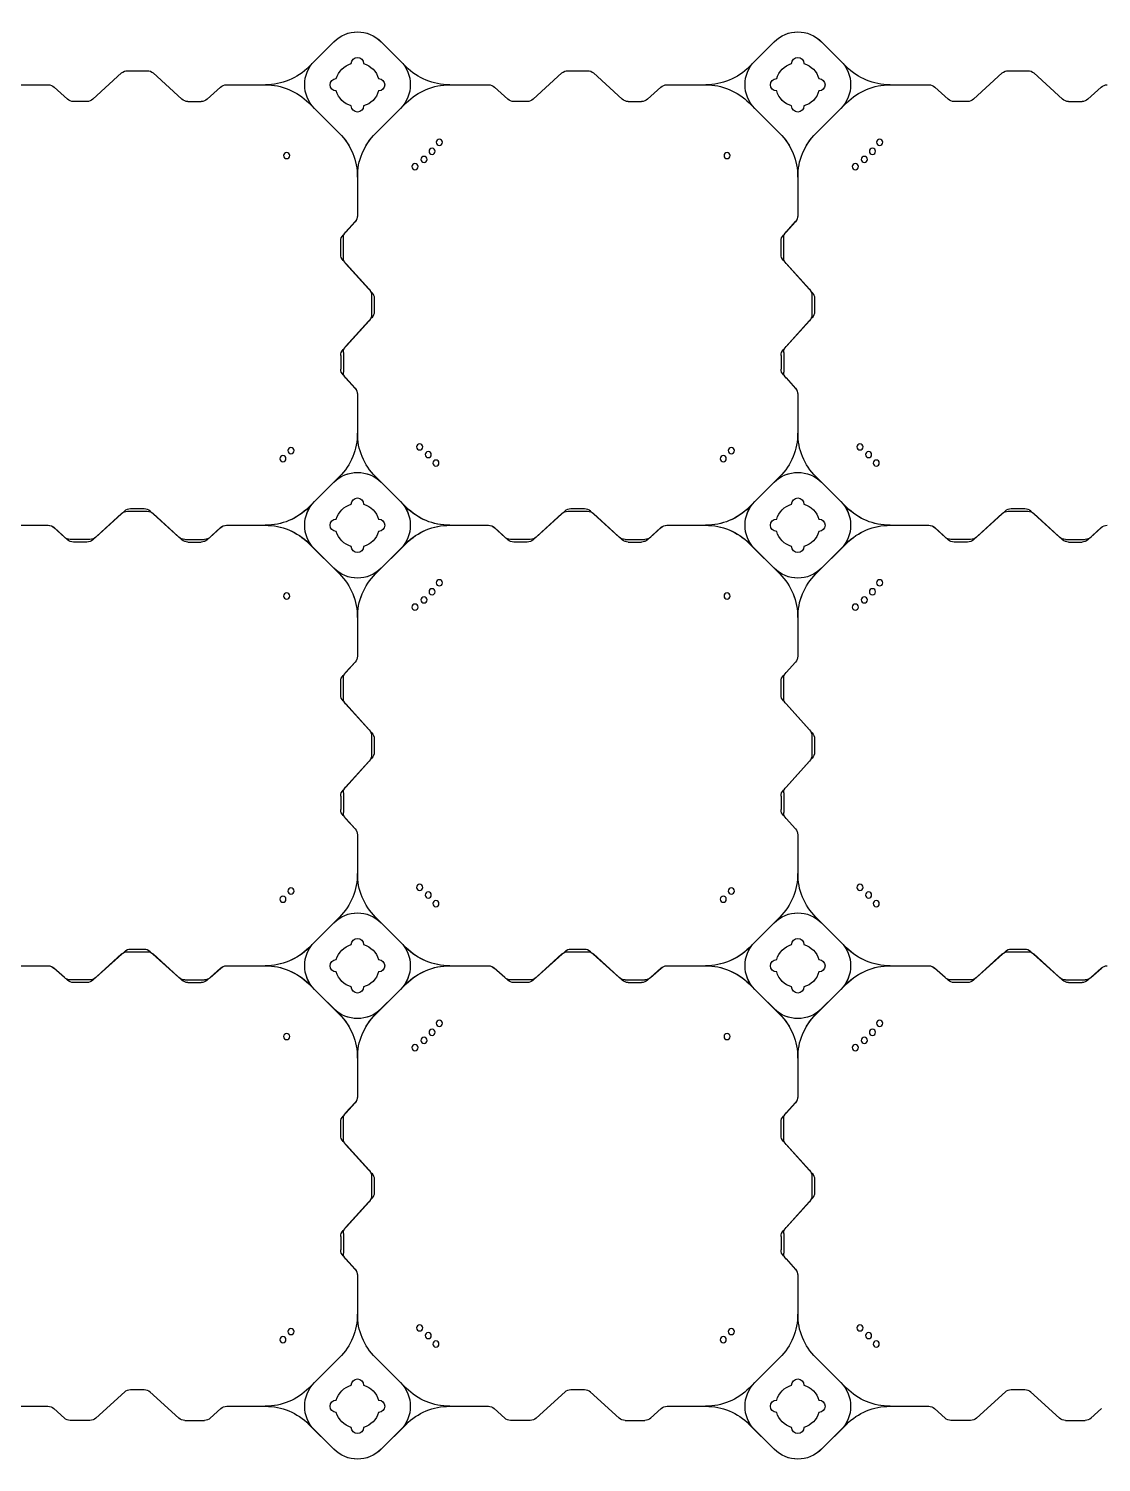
# Model space of a CAD drawing. Header units: millimetres. Extents: x -1612139 to -1260738, y 1141106 to 1536160.
# Drawn here: x -1331301 to -1330083, y 1183512 to 1185140 of the extents above; entities that cross this region are included whole.
import ezdxf

# ---------------------------------------------------------------- set-up
doc = ezdxf.new("R2010")
doc.units = ezdxf.units.MM
doc.header["$LTSCALE"] = 10
doc.layers.get('0').update_dxf_attribs({"linetype": 'CONTINUOUS'})
doc.layers.add('W-FLOAT_BOWL浮筒', color=253, linetype='CONTINUOUS')

# ---------------------------------------------------------------- blocks, each defined once
blk = doc.blocks.new('蓝色')
at = {"layer": 'W-FLOAT_BOWL浮筒', "color": 5}
for p, q in [((14979.5, 1549.2), (14951.2, 1520.9)), ((14957.5, 1527.3), (14979.4, 1549.2)), ((15033.2, 1549.2), (15055.2, 1527.3)), ((15033.2, 1549.2), (15061.5, 1520.9)), ((15479.5, 1549.2), (15451.2, 1520.9)), ((15457.5, 1527.3), (15479.4, 1549.2)), ((15533.2, 1549.2), (15555.2, 1527.3)), ((15533.2, 1549.2), (15561.5, 1520.9)), ((14673.5, 1513.8), (14661.6, 1503)), ((14702.5, 1516.4), (14680.2, 1516.4)), ((14709.2, 1513.8), (14742, 1484)), ((14803.5, 1513.8), (14770.7, 1484)), ((14810.2, 1516.4), (14832.5, 1516.4)), ((14839.2, 1513.8), (14851.1, 1503)), ((15173.5, 1513.8), (15161.6, 1503)), ((15202.5, 1516.4), (15180.2, 1516.4)), ((15209.2, 1513.8), (15242, 1484)), ((15303.5, 1513.8), (15270.7, 1484)), ((15310.2, 1516.4), (15332.5, 1516.4)), ((15339.2, 1513.8), (15351.1, 1503)), ((15673.5, 1513.8), (15661.6, 1503)), ((15702.5, 1516.4), (15680.2, 1516.4)), ((15709.2, 1513.8), (15742, 1484)), ((15803.5, 1513.8), (15770.7, 1484)), ((15810.2, 1516.4), (15832.5, 1516.4)), ((15839.2, 1513.8), (15851.1, 1503)), ((14610.9, 1500.4), (14654.9, 1500.4)), ((14857.8, 1500.4), (14901.6, 1500.4)), ((15110.9, 1500.4), (15154.9, 1500.4)), ((15357.8, 1500.4), (15401.6, 1500.4)), ((15610.9, 1500.4), (15654.9, 1500.4)), ((14748.7, 1481.4), (14764, 1481.4)), ((15248.7, 1481.4), (15264, 1481.4)), ((15748.7, 1481.4), (15764, 1481.4)), ((14985.8, 1445.1), (14951.1, 1479.9)), ((14957.5, 1473.5), (14985.8, 1445.2)), ((15026.8, 1445.1), (15061.6, 1479.9)), ((15055.2, 1473.5), (15026.8, 1445.2)), ((15485.8, 1445.1), (15451.1, 1479.9)), ((15457.5, 1473.5), (15485.8, 1445.2)), ((15526.8, 1445.1), (15561.6, 1479.9)), ((15555.2, 1473.5), (15526.8, 1445.2)), ((15006.3, 1351.6), (15006.3, 1395.8)), ((15006.3, 1351.8), (15006.3, 1395.8)), ((15506.3, 1351.6), (15506.3, 1395.8)), ((15506.3, 1351.8), (15506.3, 1395.8)), ((14989.9, 1329.7), (15003.7, 1344.9)), ((14992.9, 1333.2), (15003.7, 1345.1)), ((15489.9, 1329.7), (15503.7, 1344.9)), ((15492.9, 1333.2), (15503.7, 1345.1)), ((14987.3, 1307.7), (14987.3, 1323)), ((14990.3, 1304.2), (14990.3, 1326.5)), ((15487.3, 1307.7), (15487.3, 1323)), ((15490.3, 1304.2), (15490.3, 1326.5)), ((14989.9, 1301), (15019.7, 1268.2)), ((14992.9, 1297.5), (15022.7, 1264.7)), ((15489.9, 1301), (15519.7, 1268.2)), ((15492.9, 1297.5), (15522.7, 1264.7)), ((15022.3, 1239.2), (15022.3, 1261.5)), ((15025.3, 1242.7), (15025.3, 1258)), ((15522.3, 1239.2), (15522.3, 1261.5)), ((15525.3, 1242.7), (15525.3, 1258)), ((14989.9, 1199.7), (15019.7, 1232.5)), ((14992.9, 1203.2), (15022.7, 1236)), ((15489.9, 1199.7), (15519.7, 1232.5)), ((15492.9, 1203.2), (15522.7, 1236)), ((14987.3, 1193), (14987.3, 1177.7)), ((14990.3, 1196.5), (14990.3, 1174.2)), ((15487.3, 1193), (15487.3, 1177.7)), ((15490.3, 1196.5), (15490.3, 1174.2)), ((14989.9, 1171), (15003.7, 1155.8)), ((14992.9, 1167.5), (15003.7, 1155.6)), ((15489.9, 1171), (15503.7, 1155.8)), ((15492.9, 1167.5), (15503.7, 1155.6)), ((15006.3, 1105.1), (15006.3, 1149.1)), ((15006.3, 1105.1), (15006.3, 1148.9)), ((15506.3, 1105.1), (15506.3, 1149.1)), ((15506.3, 1105.1), (15506.3, 1148.9)), ((14951.1, 1020.9), (14985.8, 1055.6)), ((14979.5, 1049.2), (14951.2, 1020.9)), ((14957.5, 1027.2), (14985.8, 1055.5)), ((14957.5, 1027.3), (14979.4, 1049.2)), ((15061.6, 1020.9), (15026.8, 1055.6)), ((15055.2, 1027.2), (15026.8, 1055.5)), ((15033.2, 1049.2), (15055.2, 1027.3)), ((15033.2, 1049.2), (15061.5, 1020.9)), ((15451.1, 1020.9), (15485.8, 1055.6)), ((15479.5, 1049.2), (15451.2, 1020.9)), ((15457.5, 1027.2), (15485.8, 1055.5)), ((15457.5, 1027.3), (15479.4, 1049.2)), ((15561.6, 1020.9), (15526.8, 1055.6)), ((15555.2, 1027.2), (15526.8, 1055.5)), ((15533.2, 1049.2), (15555.2, 1027.3)), ((15533.2, 1049.2), (15561.5, 1020.9)), ((14673.5, 1013.8), (14661.6, 1003)), ((14677, 1016.8), (14661.8, 1003)), ((14702.5, 1016.4), (14680.2, 1016.4)), ((14699, 1019.4), (14683.7, 1019.4)), ((14705.7, 1016.8), (14738.5, 987)), ((14709.2, 1013.8), (14742, 984)), ((14803.5, 1013.8), (14770.7, 984)), ((14807, 1016.8), (14774.2, 987)), ((14810.2, 1016.4), (14832.5, 1016.4)), ((14813.7, 1019.4), (14829, 1019.4)), ((14835.7, 1016.8), (14850.9, 1003)), ((14839.2, 1013.8), (14851.1, 1003)), ((15173.5, 1013.8), (15161.6, 1003)), ((15177, 1016.8), (15161.8, 1003)), ((15202.5, 1016.4), (15180.2, 1016.4)), ((15199, 1019.4), (15183.7, 1019.4)), ((15205.7, 1016.8), (15238.5, 987)), ((15209.2, 1013.8), (15242, 984)), ((15303.5, 1013.8), (15270.7, 984)), ((15307, 1016.8), (15274.2, 987)), ((15310.2, 1016.4), (15332.5, 1016.4)), ((15313.7, 1019.4), (15329, 1019.4)), ((15335.7, 1016.8), (15350.9, 1003)), ((15339.2, 1013.8), (15351.1, 1003)), ((15673.5, 1013.8), (15661.6, 1003)), ((15677, 1016.8), (15661.8, 1003)), ((15702.5, 1016.4), (15680.2, 1016.4)), ((15699, 1019.4), (15683.7, 1019.4)), ((15705.7, 1016.8), (15738.5, 987)), ((15709.2, 1013.8), (15742, 984)), ((15803.5, 1013.8), (15770.7, 984)), ((15807, 1016.8), (15774.2, 987)), ((15810.2, 1016.4), (15832.5, 1016.4)), ((15813.7, 1019.4), (15829, 1019.4)), ((15835.7, 1016.8), (15850.9, 1003)), ((15839.2, 1013.8), (15851.1, 1003)), ((14610.9, 1000.4), (14654.9, 1000.4)), ((14610.9, 1000.4), (14655.1, 1000.4)), ((14857.6, 1000.4), (14901.6, 1000.4)), ((14857.8, 1000.4), (14901.6, 1000.4)), ((15110.9, 1000.4), (15154.9, 1000.4)), ((15110.9, 1000.4), (15155.1, 1000.4)), ((15357.6, 1000.4), (15401.6, 1000.4)), ((15357.8, 1000.4), (15401.6, 1000.4)), ((15610.9, 1000.4), (15654.9, 1000.4)), ((15610.9, 1000.4), (15655.1, 1000.4)), ((14745.2, 984.4), (14767.5, 984.4)), ((14748.7, 981.4), (14764, 981.4)), ((14985.8, 945.1), (14951.1, 979.9)), ((14979.5, 951.6), (14951.2, 979.9)), ((15026.8, 945.1), (15061.6, 979.9)), ((15033.2, 951.6), (15061.5, 979.9)), ((15245.2, 984.4), (15267.5, 984.4)), ((15248.7, 981.4), (15264, 981.4)), ((15485.8, 945.1), (15451.1, 979.9)), ((15479.5, 951.6), (15451.2, 979.9)), ((15526.8, 945.1), (15561.6, 979.9)), ((15533.2, 951.6), (15561.5, 979.9)), ((15745.2, 984.4), (15767.5, 984.4)), ((15748.7, 981.4), (15764, 981.4)), ((14957.5, 973.5), (14985.8, 945.2)), ((14979.4, 951.6), (14957.5, 973.5)), ((15055.2, 973.5), (15026.8, 945.2)), ((15055.2, 973.5), (15033.2, 951.6)), ((15457.5, 973.5), (15485.8, 945.2)), ((15479.4, 951.6), (15457.5, 973.5)), ((15555.2, 973.5), (15526.8, 945.2)), ((15555.2, 973.5), (15533.2, 951.6)), ((15006.3, 851.6), (15006.3, 895.8)), ((15006.3, 851.8), (15006.3, 895.8)), ((15506.3, 851.6), (15506.3, 895.8)), ((15506.3, 851.8), (15506.3, 895.8)), ((14989.9, 829.7), (15003.7, 844.9)), ((14992.9, 833.2), (15003.7, 845.1)), ((15489.9, 829.7), (15503.7, 844.9)), ((15492.9, 833.2), (15503.7, 845.1)), ((14987.3, 807.7), (14987.3, 823)), ((14990.3, 804.2), (14990.3, 826.5)), ((15487.3, 807.7), (15487.3, 823)), ((15490.3, 804.2), (15490.3, 826.5)), ((14989.9, 801), (15019.7, 768.2)), ((14992.9, 797.5), (15022.7, 764.7)), ((15489.9, 801), (15519.7, 768.2)), ((15492.9, 797.5), (15522.7, 764.7)), ((15022.3, 739.2), (15022.3, 761.5)), ((15025.3, 742.7), (15025.3, 758)), ((15522.3, 739.2), (15522.3, 761.5)), ((15525.3, 742.7), (15525.3, 758)), ((14989.9, 699.7), (15019.7, 732.5)), ((14992.9, 703.2), (15022.7, 736)), ((15489.9, 699.7), (15519.7, 732.5)), ((15492.9, 703.2), (15522.7, 736)), ((14987.3, 693), (14987.3, 677.7)), ((14990.3, 696.5), (14990.3, 674.2)), ((15487.3, 693), (15487.3, 677.7)), ((15490.3, 696.5), (15490.3, 674.2)), ((14989.9, 671), (15003.7, 655.8)), ((14992.9, 667.5), (15003.7, 655.6)), ((15489.9, 671), (15503.7, 655.8)), ((15492.9, 667.5), (15503.7, 655.6)), ((15006.3, 605.1), (15006.3, 649.1)), ((15006.3, 605.1), (15006.3, 648.9)), ((15506.3, 605.1), (15506.3, 649.1)), ((15506.3, 605.1), (15506.3, 648.9)), ((14951.1, 520.9), (14985.8, 555.6)), ((14957.5, 527.2), (14985.8, 555.5)), ((15061.6, 520.9), (15026.8, 555.6)), ((15055.2, 527.2), (15026.8, 555.5)), ((15451.1, 520.9), (15485.8, 555.6)), ((15457.5, 527.2), (15485.8, 555.5)), ((15561.6, 520.9), (15526.8, 555.6)), ((15555.2, 527.2), (15526.8, 555.5)), ((14979.5, 549.2), (14951.2, 520.9)), ((14957.5, 527.3), (14979.4, 549.2)), ((15033.2, 549.2), (15055.2, 527.3)), ((15033.2, 549.2), (15061.5, 520.9)), ((15479.5, 549.2), (15451.2, 520.9)), ((15457.5, 527.3), (15479.4, 549.2)), ((15533.2, 549.2), (15555.2, 527.3)), ((15533.2, 549.2), (15561.5, 520.9)), ((14673.5, 513.8), (14661.6, 503)), ((14677, 516.8), (14661.8, 503)), ((14702.5, 516.4), (14680.2, 516.4)), ((14699, 519.4), (14683.7, 519.4)), ((14705.7, 516.8), (14738.5, 487)), ((14709.2, 513.8), (14742, 484)), ((14803.5, 513.8), (14770.7, 484)), ((14807, 516.8), (14774.2, 487)), ((14810.2, 516.4), (14832.5, 516.4)), ((14813.7, 519.4), (14829, 519.4)), ((14835.7, 516.8), (14850.9, 503)), ((14839.2, 513.8), (14851.1, 503)), ((15173.5, 513.8), (15161.6, 503)), ((15177, 516.8), (15161.8, 503)), ((15202.5, 516.4), (15180.2, 516.4)), ((15199, 519.4), (15183.7, 519.4)), ((15205.7, 516.8), (15238.5, 487)), ((15209.2, 513.8), (15242, 484)), ((15303.5, 513.8), (15270.7, 484)), ((15307, 516.8), (15274.2, 487)), ((15310.2, 516.4), (15332.5, 516.4)), ((15313.7, 519.4), (15329, 519.4)), ((15335.7, 516.8), (15350.9, 503)), ((15339.2, 513.8), (15351.1, 503)), ((15673.5, 513.8), (15661.6, 503)), ((15677, 516.8), (15661.8, 503)), ((15702.5, 516.4), (15680.2, 516.4)), ((15699, 519.4), (15683.7, 519.4)), ((15705.7, 516.8), (15738.5, 487)), ((15709.2, 513.8), (15742, 484)), ((15803.5, 513.8), (15770.7, 484)), ((15807, 516.8), (15774.2, 487)), ((15810.2, 516.4), (15832.5, 516.4)), ((15813.7, 519.4), (15829, 519.4)), ((15835.7, 516.8), (15850.9, 503)), ((15839.2, 513.8), (15851.1, 503)), ((14610.9, 500.4), (14655.1, 500.4)), ((14610.9, 500.4), (14654.9, 500.4)), ((14857.6, 500.4), (14901.6, 500.4)), ((14857.8, 500.4), (14901.6, 500.4)), ((15110.9, 500.4), (15155.1, 500.4)), ((15110.9, 500.4), (15154.9, 500.4)), ((15357.6, 500.4), (15401.6, 500.4)), ((15357.8, 500.4), (15401.6, 500.4)), ((15610.9, 500.4), (15655.1, 500.4)), ((15610.9, 500.4), (15654.9, 500.4)), ((14745.2, 484.4), (14767.5, 484.4)), ((14748.7, 481.4), (14764, 481.4)), ((14985.8, 445.1), (14951.1, 479.9)), ((14979.5, 451.6), (14951.2, 479.9)), ((14979.4, 451.6), (14957.5, 473.5)), ((14957.5, 473.5), (14985.8, 445.2)), ((15026.8, 445.1), (15061.6, 479.9)), ((15055.2, 473.5), (15026.8, 445.2)), ((15033.2, 451.6), (15061.5, 479.9)), ((15055.2, 473.5), (15033.2, 451.6)), ((15245.2, 484.4), (15267.5, 484.4)), ((15248.7, 481.4), (15264, 481.4)), ((15485.8, 445.1), (15451.1, 479.9)), ((15479.5, 451.6), (15451.2, 479.9)), ((15479.4, 451.6), (15457.5, 473.5)), ((15457.5, 473.5), (15485.8, 445.2)), ((15526.8, 445.1), (15561.6, 479.9)), ((15555.2, 473.5), (15526.8, 445.2)), ((15533.2, 451.6), (15561.5, 479.9)), ((15555.2, 473.5), (15533.2, 451.6)), ((15745.2, 484.4), (15767.5, 484.4)), ((15748.7, 481.4), (15764, 481.4)), ((15006.3, 351.6), (15006.3, 395.8)), ((15006.3, 351.8), (15006.3, 395.8)), ((15506.3, 351.6), (15506.3, 395.8)), ((15506.3, 351.8), (15506.3, 395.8)), ((14989.9, 329.7), (15003.7, 344.9)), ((14992.9, 333.2), (15003.7, 345.1)), ((15489.9, 329.7), (15503.7, 344.9)), ((15492.9, 333.2), (15503.7, 345.1)), ((14990.3, 304.2), (14990.3, 326.5)), ((15490.3, 304.2), (15490.3, 326.5)), ((14987.3, 307.7), (14987.3, 323)), ((15487.3, 307.7), (15487.3, 323)), ((14989.9, 301), (15019.7, 268.2)), ((14992.9, 297.5), (15022.7, 264.7)), ((15489.9, 301), (15519.7, 268.2)), ((15492.9, 297.5), (15522.7, 264.7)), ((15022.3, 239.2), (15022.3, 261.5)), ((15522.3, 239.2), (15522.3, 261.5)), ((15025.3, 242.7), (15025.3, 258)), ((15525.3, 242.7), (15525.3, 258)), ((14989.9, 199.7), (15019.7, 232.5)), ((14992.9, 203.2), (15022.7, 236)), ((15489.9, 199.7), (15519.7, 232.5)), ((15492.9, 203.2), (15522.7, 236)), ((14990.3, 196.5), (14990.3, 174.2)), ((15490.3, 196.5), (15490.3, 174.2)), ((14987.3, 193), (14987.3, 177.7)), ((15487.3, 193), (15487.3, 177.7)), ((14989.9, 171), (15003.7, 155.8)), ((14992.9, 167.5), (15003.7, 155.6)), ((15489.9, 171), (15503.7, 155.8)), ((15492.9, 167.5), (15503.7, 155.6)), ((15006.3, 105.1), (15006.3, 149.1)), ((15006.3, 105.1), (15006.3, 148.9)), ((15506.3, 105.1), (15506.3, 149.1)), ((15506.3, 105.1), (15506.3, 148.9)), ((14951.1, 20.9), (14985.8, 55.6)), ((14957.5, 27.2), (14985.8, 55.5)), ((15061.6, 20.9), (15026.8, 55.6)), ((15055.2, 27.2), (15026.8, 55.5)), ((15451.1, 20.9), (15485.8, 55.6)), ((15457.5, 27.2), (15485.8, 55.5)), ((15561.6, 20.9), (15526.8, 55.6)), ((15555.2, 27.2), (15526.8, 55.5)), ((14677, 16.8), (14661.8, 3)), ((14699, 19.4), (14683.7, 19.4)), ((14705.7, 16.8), (14738.5, -13)), ((14807, 16.8), (14774.2, -13)), ((14813.7, 19.4), (14829, 19.4)), ((14835.7, 16.8), (14850.9, 3)), ((15177, 16.8), (15161.8, 3)), ((15199, 19.4), (15183.7, 19.4)), ((15205.7, 16.8), (15238.5, -13)), ((15307, 16.8), (15274.2, -13)), ((15313.7, 19.4), (15329, 19.4)), ((15335.7, 16.8), (15350.9, 3)), ((15677, 16.8), (15661.8, 3)), ((15699, 19.4), (15683.7, 19.4)), ((15705.7, 16.8), (15738.5, -13)), ((15807, 16.8), (15774.2, -13)), ((15813.7, 19.4), (15829, 19.4)), ((15835.7, 16.8), (15850.9, 3)), ((14610.9, 0.4), (14655.1, 0.4)), ((14857.6, 0.4), (14901.6, 0.4)), ((15110.9, 0.4), (15155.1, 0.4)), ((15357.6, 0.4), (15401.6, 0.4)), ((15610.9, 0.4), (15655.1, 0.4)), ((14745.2, -15.6), (14767.5, -15.6)), ((15245.2, -15.6), (15267.5, -15.6)), ((15745.2, -15.6), (15767.5, -15.6)), ((14979.5, -48.4), (14951.2, -20.1)), ((14979.4, -48.4), (14957.5, -26.5)), ((15033.2, -48.4), (15061.5, -20.1)), ((15055.2, -26.5), (15033.2, -48.4)), ((15479.5, -48.4), (15451.2, -20.1)), ((15479.4, -48.4), (15457.5, -26.5)), ((15533.2, -48.4), (15561.5, -20.1)), ((15555.2, -26.5), (15533.2, -48.4))]:
    blk.add_line(p, q, dxfattribs=at)
for centre in [(15095.3, 1429.8), (15595.3, 1429.8), (14921.6, 1424.8), (14930.8, 1415.6), (15086.6, 1420.1), (15421.6, 1424.8), (15430.8, 1415.6), (15586.6, 1420.1), (15076.9, 1411.4), (15576.9, 1411.4), (15071.6, 1093.3), (15571.6, 1093.3), (14926, 1080.7), (15081.9, 1085.1), (15091.1, 1075.9), (15426, 1080.7), (15581.9, 1085.1), (15591.1, 1075.9), (15099.2, 1065.7), (15599.2, 1065.7), (14921.6, 924.8), (15095.3, 929.8), (15421.6, 924.8), (15595.3, 929.8), (14930.8, 915.6), (15076.9, 911.4), (15086.6, 920.1), (15430.8, 915.6), (15576.9, 911.4), (15586.6, 920.1), (15071.6, 593.3), (15081.9, 585.1), (15571.6, 593.3), (15581.9, 585.1), (14926, 580.7), (15091.1, 575.9), (15426, 580.7), (15591.1, 575.9), (15099.2, 565.7), (15599.2, 565.7), (14921.6, 424.8), (15086.6, 420.1), (15095.3, 429.8), (15421.6, 424.8), (15586.6, 420.1), (15595.3, 429.8), (14930.8, 415.6), (15076.9, 411.4), (15430.8, 415.6), (15576.9, 411.4), (14926, 80.7), (15071.6, 93.3), (15081.9, 85.1), (15426, 80.7), (15571.6, 93.3), (15581.9, 85.1), (15091.1, 75.9), (15099.2, 65.7), (15591.1, 75.9), (15599.2, 65.7)]:
    blk.add_circle(centre, 3.5, dxfattribs=at)
for centre, radius, start, end in [((15006.3, 1522.3), 38, 45, 135), ((15006.4, 1522.3), 38, 45, 135), ((15506.3, 1522.3), 38, 45, 135), ((15506.4, 1522.3), 38, 45, 135), ((15006.3, 1524.4), 7, 0, 180), ((15006.3, 1524.4), 7, 0, 180), ((15506.3, 1524.4), 7, 0, 180), ((15506.3, 1524.4), 7, 0, 180), ((14680.2, 1506.4), 10, 90, 132.2737), ((14702.5, 1506.4), 10, 47.7263, 90), ((14810.2, 1506.4), 10, 90, 132.2737), ((14832.5, 1506.4), 10, 47.7263, 90), ((14901.7, 1570.4), 70, 270, 315), ((14984.4, 1500.4), 38, 135, 225), ((15006.3, 1500.4), 25, 106.2602, 163.7398), ((15006.3, 1500.4), 25, 106.2602, 163.7398), ((15006.3, 1500.4), 25, 16.2602, 73.7398), ((15006.3, 1500.4), 25, 16.2602, 73.7398), ((15028.3, 1500.4), 38, 315, 45), ((15111, 1570.4), 70, 225, 270), ((15180.2, 1506.4), 10, 90, 132.2737), ((15202.5, 1506.4), 10, 47.7263, 90), ((15310.2, 1506.4), 10, 90, 132.2737), ((15332.5, 1506.4), 10, 47.7263, 90), ((15401.7, 1570.4), 70, 270, 315), ((15484.4, 1500.4), 38, 135, 225), ((15506.3, 1500.4), 25, 106.2602, 163.7398), ((15506.3, 1500.4), 25, 106.2602, 163.7398), ((15506.3, 1500.4), 25, 16.2602, 73.7398), ((15506.3, 1500.4), 25, 16.2602, 73.7398), ((15528.3, 1500.4), 38, 315, 45), ((15611, 1570.4), 70, 225, 270), ((15680.2, 1506.4), 10, 90, 132.2737), ((15702.5, 1506.4), 10, 47.7263, 90), ((15810.2, 1506.4), 10, 90, 132.2737), ((15832.5, 1506.4), 10, 47.7263, 90), ((14654.9, 1510.4), 10, 270, 312.2737), ((14857.8, 1510.4), 10, 227.7263, 270), ((14901.6, 1430.4), 70, 45, 90), ((14982.3, 1500.4), 7, 90, 270), ((14982.3, 1500.4), 7, 90, 270), ((15030.3, 1500.4), 7, 270, 90), ((15030.3, 1500.4), 7, 270, 90), ((15111.1, 1430.4), 70, 90, 135), ((15154.9, 1510.4), 10, 270, 312.2737), ((15357.8, 1510.4), 10, 227.7263, 270), ((15401.6, 1430.4), 70, 45, 90), ((15482.3, 1500.4), 7, 90, 270), ((15482.3, 1500.4), 7, 90, 270), ((15530.3, 1500.4), 7, 270, 90), ((15530.3, 1500.4), 7, 270, 90), ((15611.1, 1430.4), 70, 90, 135), ((15654.9, 1510.4), 10, 270, 312.2737), ((14748.7, 1491.4), 10, 227.7263, 270), ((14764, 1491.4), 10, 270, 312.2737), ((15006.3, 1500.4), 25, 196.2602, 253.7398), ((15006.3, 1500.4), 25, 196.2602, 253.7398), ((15006.3, 1500.4), 25, 286.2602, 343.7398), ((15006.3, 1500.4), 25, 286.2602, 343.7398), ((15248.7, 1491.4), 10, 227.7263, 270), ((15264, 1491.4), 10, 270, 312.2737), ((15506.3, 1500.4), 25, 196.2602, 253.7398), ((15506.3, 1500.4), 25, 196.2602, 253.7398), ((15506.3, 1500.4), 25, 286.2602, 343.7398), ((15506.3, 1500.4), 25, 286.2602, 343.7398), ((15748.7, 1491.4), 10, 227.7263, 270), ((15764, 1491.4), 10, 270, 312.2737), ((15006.3, 1476.4), 7, 180, 0), ((15006.3, 1476.4), 7, 180, 0), ((15506.3, 1476.4), 7, 180, 0), ((15506.3, 1476.4), 7, 180, 0), ((14936.3, 1395.7), 70, 0, 45), ((14936.3, 1395.7), 70, 0, 45), ((15076.3, 1395.7), 70, 135, 180), ((15076.3, 1395.7), 70, 135, 180), ((15436.3, 1395.7), 70, 0, 45), ((15436.3, 1395.7), 70, 0, 45), ((15576.3, 1395.7), 70, 135, 180), ((15576.3, 1395.7), 70, 135, 180), ((14996.3, 1351.8), 10, 317.7263, 0), ((14996.3, 1351.6), 10, 317.7263, 0), ((15496.3, 1351.8), 10, 317.7263, 0), ((15496.3, 1351.6), 10, 317.7263, 0), ((14997.3, 1323), 10, 137.7263, 180), ((15000.3, 1326.5), 10, 137.7263, 180), ((15497.3, 1323), 10, 137.7263, 180), ((15500.3, 1326.5), 10, 137.7263, 180), ((14997.3, 1307.7), 10, 180, 222.2737), ((15000.3, 1304.2), 10, 180, 222.2737), ((15497.3, 1307.7), 10, 180, 222.2737), ((15500.3, 1304.2), 10, 180, 222.2737), ((15012.3, 1261.5), 10, 0, 42.2737), ((15015.3, 1258), 10, 0, 42.2737), ((15512.3, 1261.5), 10, 0, 42.2737), ((15515.3, 1258), 10, 0, 42.2737), ((15012.3, 1239.2), 10, 317.7263, 0), ((15015.3, 1242.7), 10, 317.7263, 0), ((15512.3, 1239.2), 10, 317.7263, 0), ((15515.3, 1242.7), 10, 317.7263, 0), ((14997.3, 1193), 10, 137.7263, 180), ((15000.3, 1196.5), 10, 137.7263, 180), ((15497.3, 1193), 10, 137.7263, 180), ((15500.3, 1196.5), 10, 137.7263, 180), ((14997.3, 1177.7), 10, 180, 222.2737), ((15000.3, 1174.2), 10, 180, 222.2737), ((15497.3, 1177.7), 10, 180, 222.2737), ((15500.3, 1174.2), 10, 180, 222.2737), ((14996.3, 1149.1), 10, 0, 42.2737), ((14996.3, 1148.9), 10, 0, 42.2737), ((15496.3, 1149.1), 10, 0, 42.2737), ((15496.3, 1148.9), 10, 0, 42.2737), ((14936.3, 1105.1), 70, 315, 0), ((14936.3, 1105), 70, 315, 0), ((15076.3, 1105.1), 70, 180, 225), ((15076.3, 1105), 70, 180, 225), ((15436.3, 1105.1), 70, 315, 0), ((15436.3, 1105), 70, 315, 0), ((15576.3, 1105.1), 70, 180, 225), ((15576.3, 1105), 70, 180, 225), ((15006.3, 1022.3), 38, 45, 135), ((15006.4, 1022.3), 38, 45, 135), ((15506.3, 1022.3), 38, 45, 135), ((15506.4, 1022.3), 38, 45, 135), ((14984.4, 1000.4), 38, 135, 225), ((14984.4, 1000.3), 38, 135, 225), ((15006.3, 1024.4), 7, 0, 180), ((15006.3, 1024.4), 7, 0, 180), ((15006.3, 1024.4), 7, 0, 180), ((15006.3, 1024.4), 7, 0, 180), ((15028.3, 1000.4), 38, 315, 45), ((15028.3, 1000.3), 38, 315, 45), ((15484.4, 1000.4), 38, 135, 225), ((15484.4, 1000.3), 38, 135, 225), ((15506.3, 1024.4), 7, 0, 180), ((15506.3, 1024.4), 7, 0, 180), ((15506.3, 1024.4), 7, 0, 180), ((15506.3, 1024.4), 7, 0, 180), ((15528.3, 1000.4), 38, 315, 45), ((15528.3, 1000.3), 38, 315, 45), ((14680.2, 1006.4), 10, 90, 132.2737), ((14683.7, 1009.4), 10, 90, 132.2737), ((14699, 1009.4), 10, 47.7263, 90), ((14702.5, 1006.4), 10, 47.7263, 90), ((14810.2, 1006.4), 10, 90, 132.2737), ((14813.7, 1009.4), 10, 90, 132.2737), ((14829, 1009.4), 10, 47.7263, 90), ((14832.5, 1006.4), 10, 47.7263, 90), ((14901.6, 1070.4), 70, 270, 315), ((14901.7, 1070.4), 70, 270, 315), ((15006.3, 1000.4), 25, 106.2602, 163.7398), ((15006.3, 1000.4), 25, 106.2602, 163.7398), ((15006.3, 1000.4), 25, 106.2602, 163.7398), ((15006.3, 1000.4), 25, 106.2602, 163.7398), ((15006.3, 1000.4), 25, 16.2602, 73.7398), ((15006.3, 1000.4), 25, 16.2602, 73.7398), ((15006.3, 1000.4), 25, 16.2602, 73.7398), ((15006.3, 1000.4), 25, 16.2602, 73.7398), ((15111, 1070.4), 70, 225, 270), ((15111.1, 1070.4), 70, 225, 270), ((15180.2, 1006.4), 10, 90, 132.2737), ((15183.7, 1009.4), 10, 90, 132.2737), ((15199, 1009.4), 10, 47.7263, 90), ((15202.5, 1006.4), 10, 47.7263, 90), ((15310.2, 1006.4), 10, 90, 132.2737), ((15313.7, 1009.4), 10, 90, 132.2737), ((15329, 1009.4), 10, 47.7263, 90), ((15332.5, 1006.4), 10, 47.7263, 90), ((15401.6, 1070.4), 70, 270, 315), ((15401.7, 1070.4), 70, 270, 315), ((15506.3, 1000.4), 25, 106.2602, 163.7398), ((15506.3, 1000.4), 25, 106.2602, 163.7398), ((15506.3, 1000.4), 25, 106.2602, 163.7398), ((15506.3, 1000.4), 25, 106.2602, 163.7398), ((15506.3, 1000.4), 25, 16.2602, 73.7398), ((15506.3, 1000.4), 25, 16.2602, 73.7398), ((15506.3, 1000.4), 25, 16.2602, 73.7398), ((15506.3, 1000.4), 25, 16.2602, 73.7398), ((15611, 1070.4), 70, 225, 270), ((15611.1, 1070.4), 70, 225, 270), ((15680.2, 1006.4), 10, 90, 132.2737), ((15683.7, 1009.4), 10, 90, 132.2737), ((15699, 1009.4), 10, 47.7263, 90), ((15702.5, 1006.4), 10, 47.7263, 90), ((15810.2, 1006.4), 10, 90, 132.2737), ((15813.7, 1009.4), 10, 90, 132.2737), ((15829, 1009.4), 10, 47.7263, 90), ((15832.5, 1006.4), 10, 47.7263, 90), ((14654.9, 1010.4), 10, 270, 312.2737), ((14655.1, 1010.4), 10, 270, 312.2737), ((14857.6, 1010.4), 10, 227.7263, 270), ((14857.8, 1010.4), 10, 227.7263, 270), ((14901.6, 930.4), 70, 45, 90), ((14901.7, 930.4), 70, 45, 90), ((14982.3, 1000.4), 7, 90, 270), ((14982.3, 1000.4), 7, 90, 270), ((14982.3, 1000.4), 7, 90, 270), ((14982.3, 1000.4), 7, 90, 270), ((15006.3, 1000.4), 25, 196.2602, 253.7398), ((15006.3, 1000.4), 25, 196.2602, 253.7398), ((15006.3, 1000.4), 25, 196.2602, 253.7398), ((15006.3, 1000.4), 25, 196.2602, 253.7398), ((15006.3, 1000.4), 25, 286.2602, 343.7398), ((15006.3, 1000.4), 25, 286.2602, 343.7398), ((15006.3, 1000.4), 25, 286.2602, 343.7398), ((15006.3, 1000.4), 25, 286.2602, 343.7398), ((15030.3, 1000.4), 7, 270, 90), ((15030.3, 1000.4), 7, 270, 90), ((15030.3, 1000.4), 7, 270, 90), ((15030.3, 1000.4), 7, 270, 90), ((15111, 930.4), 70, 90, 135), ((15111.1, 930.4), 70, 90, 135), ((15154.9, 1010.4), 10, 270, 312.2737), ((15155.1, 1010.4), 10, 270, 312.2737), ((15357.6, 1010.4), 10, 227.7263, 270), ((15357.8, 1010.4), 10, 227.7263, 270), ((15401.6, 930.4), 70, 45, 90), ((15401.7, 930.4), 70, 45, 90), ((15482.3, 1000.4), 7, 90, 270), ((15482.3, 1000.4), 7, 90, 270), ((15482.3, 1000.4), 7, 90, 270), ((15482.3, 1000.4), 7, 90, 270), ((15506.3, 1000.4), 25, 196.2602, 253.7398), ((15506.3, 1000.4), 25, 196.2602, 253.7398), ((15506.3, 1000.4), 25, 196.2602, 253.7398), ((15506.3, 1000.4), 25, 196.2602, 253.7398), ((15506.3, 1000.4), 25, 286.2602, 343.7398), ((15506.3, 1000.4), 25, 286.2602, 343.7398), ((15506.3, 1000.4), 25, 286.2602, 343.7398), ((15506.3, 1000.4), 25, 286.2602, 343.7398), ((15530.3, 1000.4), 7, 270, 90), ((15530.3, 1000.4), 7, 270, 90), ((15530.3, 1000.4), 7, 270, 90), ((15530.3, 1000.4), 7, 270, 90), ((15611, 930.4), 70, 90, 135), ((15611.1, 930.4), 70, 90, 135), ((15654.9, 1010.4), 10, 270, 312.2737), ((15655.1, 1010.4), 10, 270, 312.2737), ((15857.6, 1010.4), 10, 227.7263, 270), ((14745.2, 994.4), 10, 227.7263, 270), ((14748.7, 991.4), 10, 227.7263, 270), ((14764, 991.4), 10, 270, 312.2737), ((14767.5, 994.4), 10, 270, 312.2737), ((15245.2, 994.4), 10, 227.7263, 270), ((15248.7, 991.4), 10, 227.7263, 270), ((15264, 991.4), 10, 270, 312.2737), ((15267.5, 994.4), 10, 270, 312.2737), ((15745.2, 994.4), 10, 227.7263, 270), ((15748.7, 991.4), 10, 227.7263, 270), ((15764, 991.4), 10, 270, 312.2737), ((15767.5, 994.4), 10, 270, 312.2737), ((15006.3, 976.4), 7, 180, 0), ((15006.3, 976.4), 7, 180, 0), ((15006.3, 976.4), 7, 180, 0), ((15006.3, 976.4), 7, 180, 0), ((15506.3, 976.4), 7, 180, 0), ((15506.3, 976.4), 7, 180, 0), ((15506.3, 976.4), 7, 180, 0), ((15506.3, 976.4), 7, 180, 0), ((15006.3, 978.4), 38, 225, 315), ((15006.4, 978.4), 38, 225, 315), ((14936.3, 895.7), 70, 0, 45), ((14936.3, 895.7), 70, 0, 45), ((15076.3, 895.7), 70, 135, 180), ((15076.3, 895.7), 70, 135, 180), ((15506.3, 978.4), 38, 225, 315), ((15506.4, 978.4), 38, 225, 315), ((15436.3, 895.7), 70, 0, 45), ((15436.3, 895.7), 70, 0, 45), ((15576.3, 895.7), 70, 135, 180), ((15576.3, 895.7), 70, 135, 180), ((14996.3, 851.8), 10, 317.7263, 0), ((14996.3, 851.6), 10, 317.7263, 0), ((15496.3, 851.8), 10, 317.7263, 0), ((15496.3, 851.6), 10, 317.7263, 0), ((15000.3, 826.5), 10, 137.7263, 180), ((15500.3, 826.5), 10, 137.7263, 180), ((14997.3, 823), 10, 137.7263, 180), ((15497.3, 823), 10, 137.7263, 180), ((14997.3, 807.7), 10, 180, 222.2737), ((15000.3, 804.2), 10, 180, 222.2737), ((15497.3, 807.7), 10, 180, 222.2737), ((15500.3, 804.2), 10, 180, 222.2737), ((15012.3, 761.5), 10, 0, 42.2737), ((15512.3, 761.5), 10, 0, 42.2737), ((15015.3, 758), 10, 0, 42.2737), ((15515.3, 758), 10, 0, 42.2737), ((15012.3, 739.2), 10, 317.7263, 0), ((15015.3, 742.7), 10, 317.7263, 0), ((15512.3, 739.2), 10, 317.7263, 0), ((15515.3, 742.7), 10, 317.7263, 0), ((15000.3, 696.5), 10, 137.7263, 180), ((15500.3, 696.5), 10, 137.7263, 180), ((14997.3, 693), 10, 137.7263, 180), ((15497.3, 693), 10, 137.7263, 180), ((14997.3, 677.7), 10, 180, 222.2737), ((15000.3, 674.2), 10, 180, 222.2737), ((15497.3, 677.7), 10, 180, 222.2737), ((15500.3, 674.2), 10, 180, 222.2737), ((14996.3, 649.1), 10, 0, 42.2737), ((14996.3, 648.9), 10, 0, 42.2737), ((15496.3, 649.1), 10, 0, 42.2737), ((15496.3, 648.9), 10, 0, 42.2737), ((14936.3, 605.1), 70, 315, 0), ((14936.3, 605), 70, 315, 0), ((15076.3, 605.1), 70, 180, 225), ((15076.3, 605), 70, 180, 225), ((15436.3, 605.1), 70, 315, 0), ((15436.3, 605), 70, 315, 0), ((15576.3, 605.1), 70, 180, 225), ((15576.3, 605), 70, 180, 225), ((15006.3, 522.3), 38, 45, 135), ((15006.4, 522.3), 38, 45, 135), ((15506.3, 522.3), 38, 45, 135), ((15506.4, 522.3), 38, 45, 135), ((14901.6, 570.4), 70, 270, 315), ((14901.7, 570.4), 70, 270, 315), ((14984.4, 500.4), 38, 135, 225), ((14984.4, 500.3), 38, 135, 225), ((15006.3, 500.4), 25, 106.2602, 163.7398), ((15006.3, 500.4), 25, 106.2602, 163.7398), ((15006.3, 500.4), 25, 106.2602, 163.7398), ((15006.3, 500.4), 25, 106.2602, 163.7398), ((15006.3, 524.4), 7, 0, 180), ((15006.3, 524.4), 7, 0, 180), ((15006.3, 524.4), 7, 0, 180), ((15006.3, 524.4), 7, 0, 180), ((15006.3, 500.4), 25, 16.2602, 73.7398), ((15006.3, 500.4), 25, 16.2602, 73.7398), ((15006.3, 500.4), 25, 16.2602, 73.7398), ((15006.3, 500.4), 25, 16.2602, 73.7398), ((15028.3, 500.4), 38, 315, 45), ((15028.3, 500.3), 38, 315, 45), ((15111, 570.4), 70, 225, 270), ((15111.1, 570.4), 70, 225, 270), ((15401.6, 570.4), 70, 270, 315), ((15401.7, 570.4), 70, 270, 315), ((15484.4, 500.4), 38, 135, 225), ((15484.4, 500.3), 38, 135, 225), ((15506.3, 500.4), 25, 106.2602, 163.7398), ((15506.3, 500.4), 25, 106.2602, 163.7398), ((15506.3, 500.4), 25, 106.2602, 163.7398), ((15506.3, 500.4), 25, 106.2602, 163.7398), ((15506.3, 524.4), 7, 0, 180), ((15506.3, 524.4), 7, 0, 180), ((15506.3, 524.4), 7, 0, 180), ((15506.3, 524.4), 7, 0, 180), ((15506.3, 500.4), 25, 16.2602, 73.7398), ((15506.3, 500.4), 25, 16.2602, 73.7398), ((15506.3, 500.4), 25, 16.2602, 73.7398), ((15506.3, 500.4), 25, 16.2602, 73.7398), ((15528.3, 500.4), 38, 315, 45), ((15528.3, 500.3), 38, 315, 45), ((15611, 570.4), 70, 225, 270), ((15611.1, 570.4), 70, 225, 270), ((14680.2, 506.4), 10, 90, 132.2737), ((14683.7, 509.4), 10, 90, 132.2737), ((14699, 509.4), 10, 47.7263, 90), ((14702.5, 506.4), 10, 47.7263, 90), ((14810.2, 506.4), 10, 90, 132.2737), ((14813.7, 509.4), 10, 90, 132.2737), ((14829, 509.4), 10, 47.7263, 90), ((14832.5, 506.4), 10, 47.7263, 90), ((14982.3, 500.4), 7, 90, 270), ((14982.3, 500.4), 7, 90, 270), ((14982.3, 500.4), 7, 90, 270), ((14982.3, 500.4), 7, 90, 270), ((15030.3, 500.4), 7, 270, 90), ((15030.3, 500.4), 7, 270, 90), ((15030.3, 500.4), 7, 270, 90), ((15030.3, 500.4), 7, 270, 90), ((15180.2, 506.4), 10, 90, 132.2737), ((15183.7, 509.4), 10, 90, 132.2737), ((15199, 509.4), 10, 47.7263, 90), ((15202.5, 506.4), 10, 47.7263, 90), ((15310.2, 506.4), 10, 90, 132.2737), ((15313.7, 509.4), 10, 90, 132.2737), ((15329, 509.4), 10, 47.7263, 90), ((15332.5, 506.4), 10, 47.7263, 90), ((15482.3, 500.4), 7, 90, 270), ((15482.3, 500.4), 7, 90, 270), ((15482.3, 500.4), 7, 90, 270), ((15482.3, 500.4), 7, 90, 270), ((15530.3, 500.4), 7, 270, 90), ((15530.3, 500.4), 7, 270, 90), ((15530.3, 500.4), 7, 270, 90), ((15530.3, 500.4), 7, 270, 90), ((15680.2, 506.4), 10, 90, 132.2737), ((15683.7, 509.4), 10, 90, 132.2737), ((15699, 509.4), 10, 47.7263, 90), ((15702.5, 506.4), 10, 47.7263, 90), ((15810.2, 506.4), 10, 90, 132.2737), ((15813.7, 509.4), 10, 90, 132.2737), ((15829, 509.4), 10, 47.7263, 90), ((15832.5, 506.4), 10, 47.7263, 90), ((14654.9, 510.4), 10, 270, 312.2737), ((14655.1, 510.4), 10, 270, 312.2737), ((14857.6, 510.4), 10, 227.7263, 270), ((14857.8, 510.4), 10, 227.7263, 270), ((14901.6, 430.4), 70, 45, 90), ((14901.7, 430.4), 70, 45, 90), ((15006.3, 500.4), 25, 196.2602, 253.7398), ((15006.3, 500.4), 25, 196.2602, 253.7398), ((15006.3, 500.4), 25, 196.2602, 253.7398), ((15006.3, 500.4), 25, 196.2602, 253.7398), ((15006.3, 500.4), 25, 286.2602, 343.7398), ((15006.3, 500.4), 25, 286.2602, 343.7398), ((15006.3, 500.4), 25, 286.2602, 343.7398), ((15006.3, 500.4), 25, 286.2602, 343.7398), ((15111, 430.4), 70, 90, 135), ((15111.1, 430.4), 70, 90, 135), ((15154.9, 510.4), 10, 270, 312.2737), ((15155.1, 510.4), 10, 270, 312.2737), ((15357.6, 510.4), 10, 227.7263, 270), ((15357.8, 510.4), 10, 227.7263, 270), ((15401.6, 430.4), 70, 45, 90), ((15401.7, 430.4), 70, 45, 90), ((15506.3, 500.4), 25, 196.2602, 253.7398), ((15506.3, 500.4), 25, 196.2602, 253.7398), ((15506.3, 500.4), 25, 196.2602, 253.7398), ((15506.3, 500.4), 25, 196.2602, 253.7398), ((15506.3, 500.4), 25, 286.2602, 343.7398), ((15506.3, 500.4), 25, 286.2602, 343.7398), ((15506.3, 500.4), 25, 286.2602, 343.7398), ((15506.3, 500.4), 25, 286.2602, 343.7398), ((15611, 430.4), 70, 90, 135), ((15611.1, 430.4), 70, 90, 135), ((15654.9, 510.4), 10, 270, 312.2737), ((15655.1, 510.4), 10, 270, 312.2737), ((15857.6, 510.4), 10, 227.7263, 270), ((14745.2, 494.4), 10, 227.7263, 270), ((14748.7, 491.4), 10, 227.7263, 270), ((14764, 491.4), 10, 270, 312.2737), ((14767.5, 494.4), 10, 270, 312.2737), ((15006.3, 476.4), 7, 180, 0), ((15006.3, 476.4), 7, 180, 0), ((15006.3, 476.4), 7, 180, 0), ((15006.3, 476.4), 7, 180, 0), ((15245.2, 494.4), 10, 227.7263, 270), ((15248.7, 491.4), 10, 227.7263, 270), ((15264, 491.4), 10, 270, 312.2737), ((15267.5, 494.4), 10, 270, 312.2737), ((15506.3, 476.4), 7, 180, 0), ((15506.3, 476.4), 7, 180, 0), ((15506.3, 476.4), 7, 180, 0), ((15506.3, 476.4), 7, 180, 0), ((15745.2, 494.4), 10, 227.7263, 270), ((15748.7, 491.4), 10, 227.7263, 270), ((15764, 491.4), 10, 270, 312.2737), ((15767.5, 494.4), 10, 270, 312.2737), ((15006.3, 478.4), 38, 225, 315), ((15006.4, 478.4), 38, 225, 315), ((14936.3, 395.7), 70, 0, 45), ((14936.3, 395.7), 70, 0, 45), ((15076.3, 395.7), 70, 135, 180), ((15076.3, 395.7), 70, 135, 180), ((15506.3, 478.4), 38, 225, 315), ((15506.4, 478.4), 38, 225, 315), ((15436.3, 395.7), 70, 0, 45), ((15436.3, 395.7), 70, 0, 45), ((15576.3, 395.7), 70, 135, 180), ((15576.3, 395.7), 70, 135, 180), ((14996.3, 351.8), 10, 317.7263, 0), ((14996.3, 351.6), 10, 317.7263, 0), ((15496.3, 351.8), 10, 317.7263, 0), ((15496.3, 351.6), 10, 317.7263, 0), ((14997.3, 323), 10, 137.7263, 180), ((15000.3, 326.5), 10, 137.7263, 180), ((15497.3, 323), 10, 137.7263, 180), ((15500.3, 326.5), 10, 137.7263, 180), ((14997.3, 307.7), 10, 180, 222.2737), ((15000.3, 304.2), 10, 180, 222.2737), ((15497.3, 307.7), 10, 180, 222.2737), ((15500.3, 304.2), 10, 180, 222.2737), ((15012.3, 261.5), 10, 0, 42.2737), ((15015.3, 258), 10, 0, 42.2737), ((15512.3, 261.5), 10, 0, 42.2737), ((15515.3, 258), 10, 0, 42.2737), ((15012.3, 239.2), 10, 317.7263, 0), ((15015.3, 242.7), 10, 317.7263, 0), ((15512.3, 239.2), 10, 317.7263, 0), ((15515.3, 242.7), 10, 317.7263, 0), ((14997.3, 193), 10, 137.7263, 180), ((15000.3, 196.5), 10, 137.7263, 180), ((15497.3, 193), 10, 137.7263, 180), ((15500.3, 196.5), 10, 137.7263, 180), ((14997.3, 177.7), 10, 180, 222.2737), ((15000.3, 174.2), 10, 180, 222.2737), ((15497.3, 177.7), 10, 180, 222.2737), ((15500.3, 174.2), 10, 180, 222.2737), ((14996.3, 149.1), 10, 0, 42.2737), ((14996.3, 148.9), 10, 0, 42.2737), ((15496.3, 149.1), 10, 0, 42.2737), ((15496.3, 148.9), 10, 0, 42.2737), ((14936.3, 105.1), 70, 315, 0), ((14936.3, 105), 70, 315, 0), ((15076.3, 105.1), 70, 180, 225), ((15076.3, 105), 70, 180, 225), ((15436.3, 105.1), 70, 315, 0), ((15436.3, 105), 70, 315, 0), ((15576.3, 105.1), 70, 180, 225), ((15576.3, 105), 70, 180, 225), ((14683.7, 9.4), 10, 90, 132.2737), ((14699, 9.4), 10, 47.7263, 90), ((14813.7, 9.4), 10, 90, 132.2737), ((14829, 9.4), 10, 47.7263, 90), ((14901.6, 70.4), 70, 270, 315), ((14984.4, 0.3), 38, 135, 225), ((15006.3, 0.4), 25, 106.2602, 163.7398), ((15006.3, 0.4), 25, 106.2602, 163.7398), ((15006.3, 24.4), 7, 0, 180), ((15006.3, 24.4), 7, 0, 180), ((15006.3, 0.4), 25, 16.2602, 73.7398), ((15006.3, 0.4), 25, 16.2602, 73.7398), ((15028.3, 0.3), 38, 315, 45), ((15111.1, 70.4), 70, 225, 270), ((15183.7, 9.4), 10, 90, 132.2737), ((15199, 9.4), 10, 47.7263, 90), ((15313.7, 9.4), 10, 90, 132.2737), ((15329, 9.4), 10, 47.7263, 90), ((15401.6, 70.4), 70, 270, 315), ((15484.4, 0.3), 38, 135, 225), ((15506.3, 0.4), 25, 106.2602, 163.7398), ((15506.3, 0.4), 25, 106.2602, 163.7398), ((15506.3, 24.4), 7, 0, 180), ((15506.3, 24.4), 7, 0, 180), ((15506.3, 0.4), 25, 16.2602, 73.7398), ((15506.3, 0.4), 25, 16.2602, 73.7398), ((15528.3, 0.3), 38, 315, 45), ((15611.1, 70.4), 70, 225, 270), ((15683.7, 9.4), 10, 90, 132.2737), ((15699, 9.4), 10, 47.7263, 90), ((15813.7, 9.4), 10, 90, 132.2737), ((15829, 9.4), 10, 47.7263, 90), ((14655.1, 10.4), 10, 270, 312.2737), ((14857.6, 10.4), 10, 227.7263, 270), ((14901.7, -69.6), 70, 45, 90), ((14982.3, 0.4), 7, 90, 270), ((14982.3, 0.4), 7, 90, 270), ((15030.3, 0.4), 7, 270, 90), ((15030.3, 0.4), 7, 270, 90), ((15111, -69.6), 70, 90, 135), ((15155.1, 10.4), 10, 270, 312.2737), ((15357.6, 10.4), 10, 227.7263, 270), ((15401.7, -69.6), 70, 45, 90), ((15482.3, 0.4), 7, 90, 270), ((15482.3, 0.4), 7, 90, 270), ((15530.3, 0.4), 7, 270, 90), ((15530.3, 0.4), 7, 270, 90), ((15611, -69.6), 70, 90, 135), ((15655.1, 10.4), 10, 270, 312.2737), ((15857.6, 10.4), 10, 227.7263, 270), ((14745.2, -5.6), 10, 227.7263, 270), ((14767.5, -5.6), 10, 270, 312.2737), ((15006.3, 0.4), 25, 196.2602, 253.7398), ((15006.3, 0.4), 25, 196.2602, 253.7398), ((15006.3, 0.4), 25, 286.2602, 343.7398), ((15006.3, 0.4), 25, 286.2602, 343.7398), ((15245.2, -5.6), 10, 227.7263, 270), ((15267.5, -5.6), 10, 270, 312.2737), ((15506.3, 0.4), 25, 196.2602, 253.7398), ((15506.3, 0.4), 25, 196.2602, 253.7398), ((15506.3, 0.4), 25, 286.2602, 343.7398), ((15506.3, 0.4), 25, 286.2602, 343.7398), ((15745.2, -5.6), 10, 227.7263, 270), ((15767.5, -5.6), 10, 270, 312.2737), ((15006.3, -23.6), 7, 180, 0), ((15006.3, -23.6), 7, 180, 0), ((15506.3, -23.6), 7, 180, 0), ((15506.3, -23.6), 7, 180, 0), ((15006.3, -21.6), 38, 225, 315), ((15006.4, -21.6), 38, 225, 315), ((15506.3, -21.6), 38, 225, 315), ((15506.4, -21.6), 38, 225, 315)]:
    blk.add_arc(centre, radius, start, end, dxfattribs=at)

msp = doc.modelspace()

# ---------------------------------------------------------------- block references
at = {"xscale": -1, "rotation": 180}
msp.add_blockref('蓝色', (-1345933.8, 1185076.5), dxfattribs=at)

doc.saveas('drawing.dxf')
